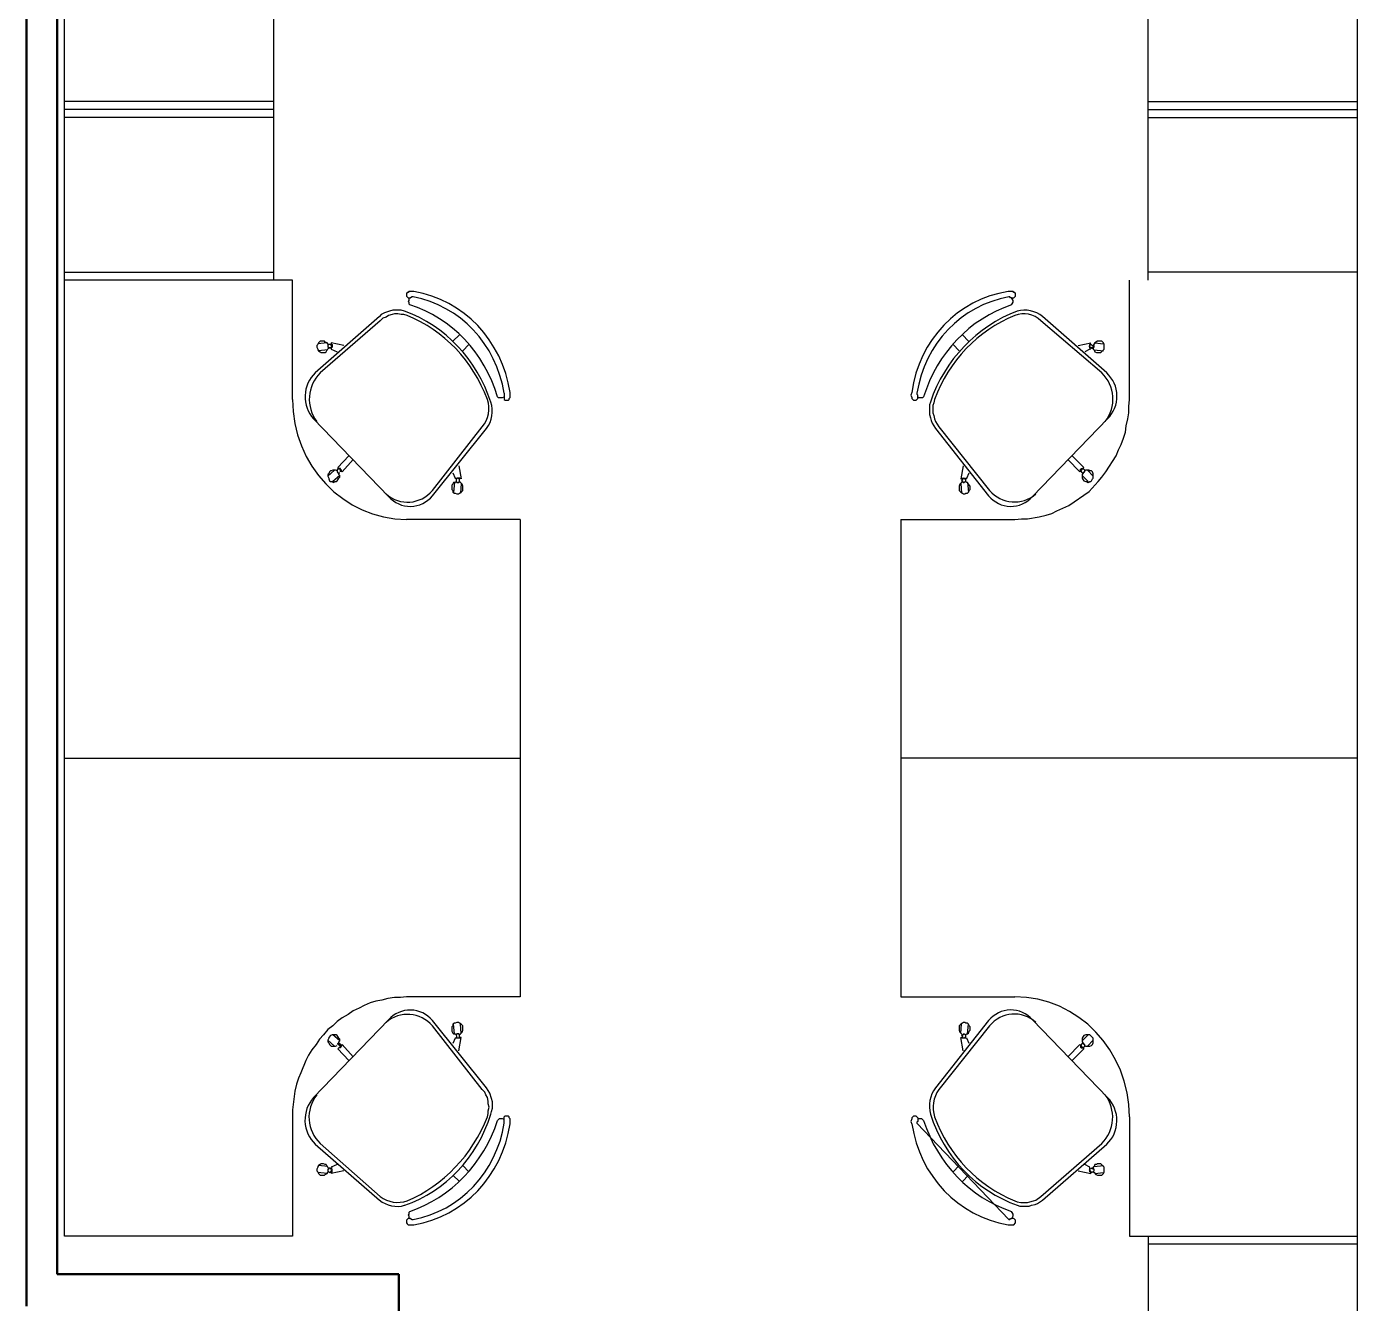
# Model space of a CAD drawing. Header units: millimetres. Extents: x -8 to 5830, y -596 to 3598.
# Drawn here: x 1669.027 to 1672.356, y 2516.002 to 2519.195 of the extents above; entities that cross this region are included whole.
import ezdxf

# ---------------------------------------------------------------- set-up
doc = ezdxf.new("R2010")
doc.units = ezdxf.units.MM
doc.layers.get('0').update_dxf_attribs({"color": 9})

msp = doc.modelspace()

# ---------------------------------------------------------------- linework, layer by layer
at = {"lineweight": 50}
for p, q in [((1669.0273, 2523.4187), (1669.0273, 2515.9949)), ((1669.1033, 2516.0745), (1669.1033, 2523.4187)), ((1669.9581, 2516.0745), (1669.1033, 2516.0745)), ((1669.9581, 2515.1219), (1669.9581, 2516.0745))]:
    msp.add_line(p, q, dxfattribs=at)
at = {"lineweight": 25}
for p, q in [((1669.1223, 2516.1695), (1669.1223, 2522.234)), ((1672.3557, 2515.1219), (1672.3557, 2522.234)), ((1669.6457, 2518.5608), (1669.6457, 2519.4162)), ((1671.8323, 2518.5608), (1671.8323, 2519.4162)), ((1669.6457, 2519.0073), (1669.1223, 2519.0073)), ((1671.8323, 2519.0073), (1672.3557, 2519.0073)), ((1669.6457, 2518.9874), (1669.1223, 2518.9874)), ((1669.6457, 2518.9675), (1669.1223, 2518.9675)), ((1671.8323, 2518.9874), (1672.3557, 2518.9874)), ((1671.8323, 2518.9675), (1672.3557, 2518.9675)), ((1669.1223, 2518.5807), (1669.6457, 2518.5807)), ((1669.6921, 2518.5608), (1669.1223, 2518.5608)), ((1669.6921, 2518.2625), (1669.6921, 2518.5608)), ((1671.7858, 2518.2625), (1671.7858, 2518.5608)), ((1672.3557, 2518.5807), (1671.8323, 2518.5807)), ((1669.9792, 2518.5299), (1669.9771, 2518.5277)), ((1669.9771, 2518.5277), (1669.9771, 2518.5211)), ((1669.9813, 2518.5299), (1669.9792, 2518.5299)), ((1669.9834, 2518.5321), (1669.9813, 2518.5299)), ((1669.9961, 2518.5321), (1669.9834, 2518.5321)), ((1671.4946, 2518.5321), (1671.4819, 2518.5321)), ((1671.4967, 2518.5299), (1671.4946, 2518.5321)), ((1671.4988, 2518.5299), (1671.4967, 2518.5299)), ((1671.5009, 2518.5277), (1671.4988, 2518.5299)), ((1671.5009, 2518.5211), (1671.5009, 2518.5277)), ((1669.9771, 2518.5211), (1669.9792, 2518.5188)), ((1669.9792, 2518.5188), (1669.9813, 2518.5166)), ((1669.9813, 2518.5166), (1669.9876, 2518.5166)), ((1669.9834, 2518.51), (1669.9813, 2518.5078)), ((1669.9813, 2518.5078), (1669.9834, 2518.5056)), ((1669.9855, 2518.5166), (1669.9834, 2518.5144)), ((1669.9834, 2518.5144), (1669.9834, 2518.51)), ((1669.9834, 2518.5056), (1669.9834, 2518.5012)), ((1669.9834, 2518.5012), (1669.9855, 2518.499)), ((1669.9918, 2518.5188), (1669.9876, 2518.5166)), ((1669.9939, 2518.5188), (1669.9918, 2518.5188)), ((1671.4861, 2518.5188), (1671.484, 2518.5188)), ((1671.4882, 2518.5166), (1671.4861, 2518.5188)), ((1671.4903, 2518.5166), (1671.4882, 2518.5166)), ((1671.4925, 2518.5144), (1671.4903, 2518.5166)), ((1671.4903, 2518.499), (1671.4925, 2518.5012)), ((1671.4925, 2518.5166), (1671.4967, 2518.5166)), ((1671.4946, 2518.51), (1671.4925, 2518.5144)), ((1671.4925, 2518.5012), (1671.4946, 2518.5056)), ((1671.4946, 2518.5056), (1671.4946, 2518.51)), ((1671.4967, 2518.5166), (1671.5009, 2518.5211)), ((1669.9095, 2518.4702), (1669.7491, 2518.3288)), ((1669.9116, 2518.4592), (1669.7618, 2518.3288)), ((1669.9137, 2518.4746), (1669.9095, 2518.4702)), ((1669.918, 2518.4658), (1669.9116, 2518.4592)), ((1669.9222, 2518.4791), (1669.9137, 2518.4746)), ((1669.9264, 2518.468), (1669.918, 2518.4658)), ((1669.9348, 2518.4835), (1669.9222, 2518.4791)), ((1669.9327, 2518.4724), (1669.9264, 2518.468)), ((1669.9412, 2518.4746), (1669.9327, 2518.4724)), ((1669.9433, 2518.4857), (1669.9348, 2518.4835)), ((1669.9475, 2518.4769), (1669.9412, 2518.4746)), ((1669.9644, 2518.4857), (1669.9433, 2518.4857)), ((1669.956, 2518.4769), (1669.9475, 2518.4769)), ((1669.9644, 2518.4746), (1669.956, 2518.4769)), ((1669.9728, 2518.4835), (1669.9644, 2518.4857)), ((1669.9707, 2518.4746), (1669.9644, 2518.4746)), ((1669.9792, 2518.4724), (1669.9707, 2518.4746)), ((1671.7162, 2518.3288), (1671.5642, 2518.4592)), ((1671.7288, 2518.3288), (1671.5684, 2518.4702)), ((1670.0931, 2518.4083), (1670.11, 2518.4238)), ((1671.3827, 2518.4083), (1671.3679, 2518.4238)), ((1669.7554, 2518.3995), (1669.7533, 2518.3973)), ((1669.7533, 2518.3973), (1669.7533, 2518.3929)), ((1669.7533, 2518.3929), (1669.7554, 2518.3885)), ((1669.7787, 2518.4039), (1669.7554, 2518.4017)), ((1669.7576, 2518.4039), (1669.7554, 2518.3995)), ((1669.7618, 2518.4083), (1669.7576, 2518.4039)), ((1669.7723, 2518.4083), (1669.7618, 2518.4083)), ((1669.7744, 2518.4061), (1669.7723, 2518.4083)), ((1669.7787, 2518.4039), (1669.7744, 2518.4061)), ((1669.7808, 2518.4017), (1669.7787, 2518.4039)), ((1669.7808, 2518.4017), (1669.7808, 2518.3929)), ((1669.7829, 2518.3995), (1669.7808, 2518.3973)), ((1669.7808, 2518.3885), (1669.7829, 2518.3929)), ((1669.7808, 2518.3929), (1669.7829, 2518.3929)), ((1669.7892, 2518.3995), (1669.7829, 2518.3995)), ((1669.7829, 2518.3907), (1669.7913, 2518.3951)), ((1669.7829, 2518.3929), (1669.7829, 2518.3907)), ((1669.7871, 2518.3907), (1669.7829, 2518.3907)), ((1669.8209, 2518.3973), (1669.7892, 2518.4039)), ((1669.7892, 2518.4039), (1669.7892, 2518.4017)), ((1669.7892, 2518.4017), (1669.7913, 2518.3995)), ((1669.7892, 2518.3973), (1669.7892, 2518.3995)), ((1669.7913, 2518.3951), (1669.7892, 2518.3973)), ((1669.7913, 2518.3929), (1669.7892, 2518.3907)), ((1669.7892, 2518.3907), (1669.7892, 2518.3885)), ((1669.7913, 2518.3995), (1669.7913, 2518.3929)), ((1670.1185, 2518.384), (1670.1332, 2518.3995)), ((1671.3595, 2518.384), (1671.3447, 2518.3995)), ((1671.6571, 2518.3973), (1671.6887, 2518.4039)), ((1671.6845, 2518.3951), (1671.6887, 2518.3995)), ((1671.6866, 2518.3929), (1671.6845, 2518.3951)), ((1671.6866, 2518.3995), (1671.6887, 2518.4017)), ((1671.6887, 2518.4017), (1671.6866, 2518.4017)), ((1671.6866, 2518.3907), (1671.6866, 2518.3995)), ((1671.6866, 2518.3929), (1671.6887, 2518.3929)), ((1671.6972, 2518.3929), (1671.6887, 2518.3995)), ((1671.6887, 2518.3929), (1671.6908, 2518.3907)), ((1671.6908, 2518.3907), (1671.693, 2518.3907)), ((1671.693, 2518.3907), (1671.6951, 2518.3929)), ((1671.6972, 2518.4017), (1671.6951, 2518.3973)), ((1671.6951, 2518.3929), (1671.6951, 2518.3885)), ((1671.6951, 2518.3929), (1671.6972, 2518.3929)), ((1671.6993, 2518.4039), (1671.6972, 2518.4017)), ((1671.6972, 2518.3929), (1671.6972, 2518.3973)), ((1671.7014, 2518.4061), (1671.6993, 2518.4039)), ((1671.6993, 2518.4039), (1671.7204, 2518.4017)), ((1671.7056, 2518.4083), (1671.7014, 2518.4061)), ((1671.7162, 2518.4083), (1671.7056, 2518.4083)), ((1671.7204, 2518.4039), (1671.7162, 2518.4083)), ((1671.7225, 2518.3995), (1671.7204, 2518.4039)), ((1671.7225, 2518.3885), (1671.7225, 2518.3995)), ((1669.7554, 2518.3885), (1669.7554, 2518.3862)), ((1669.7554, 2518.3862), (1669.7576, 2518.384)), ((1669.7808, 2518.3862), (1669.7576, 2518.384)), ((1669.7576, 2518.384), (1669.7618, 2518.3818)), ((1669.7618, 2518.3818), (1669.7639, 2518.3796)), ((1669.7639, 2518.3796), (1669.7744, 2518.3796)), ((1669.7744, 2518.3796), (1669.7766, 2518.3818)), ((1669.7766, 2518.3818), (1669.7787, 2518.3862)), ((1669.7787, 2518.3862), (1669.7808, 2518.3885)), ((1669.7892, 2518.3885), (1669.804, 2518.3818)), ((1671.6866, 2518.3885), (1671.674, 2518.3818)), ((1671.6887, 2518.3885), (1671.6866, 2518.3885)), ((1671.6951, 2518.3885), (1671.6972, 2518.3862)), ((1671.6972, 2518.3862), (1671.7204, 2518.384)), ((1671.6972, 2518.3862), (1671.6993, 2518.3818)), ((1671.6993, 2518.3818), (1671.7035, 2518.3796)), ((1671.7035, 2518.3796), (1671.7141, 2518.3796)), ((1671.7141, 2518.3796), (1671.7225, 2518.3885)), ((1670.205, 2518.2691), (1670.2071, 2518.2669)), ((1670.2071, 2518.2669), (1670.2177, 2518.2669)), ((1670.2177, 2518.2669), (1670.2219, 2518.2691)), ((1670.2219, 2518.2779), (1670.2219, 2518.2625)), ((1670.2219, 2518.2625), (1670.224, 2518.2603)), ((1670.224, 2518.2603), (1670.2324, 2518.2603)), ((1670.2324, 2518.2603), (1670.2345, 2518.2625)), ((1670.2345, 2518.2647), (1670.2367, 2518.2669)), ((1670.2345, 2518.2625), (1670.2345, 2518.2647)), ((1670.2367, 2518.2669), (1670.2367, 2518.2802)), ((1671.2413, 2518.2802), (1671.2392, 2518.2735)), ((1671.2392, 2518.2735), (1671.2413, 2518.2669)), ((1671.2413, 2518.2669), (1671.2413, 2518.2647)), ((1671.2413, 2518.2647), (1671.2455, 2518.2603)), ((1671.2455, 2518.2603), (1671.2518, 2518.2603)), ((1671.2518, 2518.2603), (1671.2561, 2518.2647)), ((1671.254, 2518.2779), (1671.254, 2518.2757)), ((1671.254, 2518.2757), (1671.2561, 2518.2735)), ((1671.2561, 2518.2647), (1671.2561, 2518.2735)), ((1671.2561, 2518.2691), (1671.2582, 2518.2669)), ((1671.2582, 2518.2669), (1671.2687, 2518.2669)), ((1671.2687, 2518.2669), (1671.2708, 2518.2691)), ((1671.2877, 2518.2558), (1671.2856, 2518.2492)), ((1671.2983, 2518.2625), (1671.2962, 2518.2536)), ((1671.7837, 2518.2448), (1671.7858, 2518.2625)), ((1671.2856, 2518.2492), (1671.2856, 2518.2249)), ((1671.2856, 2518.2249), (1671.2877, 2518.2161)), ((1671.2962, 2518.2536), (1671.2941, 2518.247)), ((1671.2941, 2518.247), (1671.2941, 2518.2293)), ((1671.2941, 2518.2293), (1671.2962, 2518.2227)), ((1671.2962, 2518.2227), (1671.2983, 2518.2139)), ((1671.7816, 2518.2139), (1671.7837, 2518.2293)), ((1671.7837, 2518.2293), (1671.7837, 2518.2448)), ((1669.7449, 2518.2139), (1669.9327, 2518.0194)), ((1670.0425, 2518.0348), (1670.167, 2518.194)), ((1670.0425, 2518.0216), (1670.1776, 2518.1895)), ((1671.2877, 2518.2161), (1671.2898, 2518.2094)), ((1671.2898, 2518.2094), (1671.2919, 2518.2028)), ((1671.2919, 2518.2028), (1671.2962, 2518.1962)), ((1671.2962, 2518.1962), (1671.3004, 2518.1895)), ((1671.2983, 2518.2139), (1671.3004, 2518.2072)), ((1671.3004, 2518.2072), (1671.3046, 2518.2006)), ((1671.3004, 2518.1895), (1671.4334, 2518.0216)), ((1671.3046, 2518.2006), (1671.3088, 2518.194)), ((1671.3088, 2518.194), (1671.4355, 2518.0348)), ((1671.5431, 2518.0194), (1671.7309, 2518.2139)), ((1671.7753, 2518.1807), (1671.7774, 2518.1962)), ((1671.7774, 2518.1962), (1671.7816, 2518.2139)), ((1671.7647, 2518.1498), (1671.7711, 2518.1652)), ((1671.7711, 2518.1652), (1671.7753, 2518.1807)), ((1671.7521, 2518.121), (1671.7584, 2518.1365)), ((1671.7584, 2518.1365), (1671.7647, 2518.1498)), ((1669.8061, 2518.0923), (1669.8335, 2518.121)), ((1669.8082, 2518.0901), (1669.8061, 2518.0923)), ((1669.8124, 2518.0901), (1669.8082, 2518.0901)), ((1669.8124, 2518.0812), (1669.8124, 2518.0901)), ((1669.8441, 2518.1122), (1669.8167, 2518.0812)), ((1670.1079, 2518.0967), (1670.1142, 2518.0636)), ((1671.37, 2518.0967), (1671.3637, 2518.0636)), ((1671.6318, 2518.1122), (1671.6613, 2518.0812)), ((1671.6719, 2518.0923), (1671.6423, 2518.121)), ((1671.6634, 2518.0879), (1671.6655, 2518.0901)), ((1671.6655, 2518.0901), (1671.6697, 2518.0901)), ((1671.6697, 2518.0901), (1671.6719, 2518.0923)), ((1671.7267, 2518.0812), (1671.7521, 2518.121)), ((1669.7977, 2518.0857), (1669.7808, 2518.0702)), ((1669.7829, 2518.0768), (1669.7808, 2518.0746)), ((1669.7808, 2518.0746), (1669.7808, 2518.0702)), ((1669.7808, 2518.0702), (1669.7829, 2518.0658)), ((1669.785, 2518.0812), (1669.7829, 2518.0768)), ((1669.7829, 2518.0658), (1669.7829, 2518.0636)), ((1669.7829, 2518.0636), (1669.785, 2518.0591)), ((1669.7871, 2518.0835), (1669.785, 2518.0812)), ((1669.785, 2518.0591), (1669.7871, 2518.0569)), ((1669.7892, 2518.0835), (1669.7871, 2518.0835)), ((1669.7871, 2518.0569), (1669.7913, 2518.0569)), ((1669.7934, 2518.0857), (1669.7892, 2518.0835)), ((1669.7913, 2518.0569), (1669.7955, 2518.0547)), ((1669.7998, 2518.0857), (1669.7934, 2518.0857)), ((1669.8103, 2518.0724), (1669.7934, 2518.0569)), ((1669.7955, 2518.0547), (1669.7977, 2518.0569)), ((1669.7977, 2518.0569), (1669.8019, 2518.0569)), ((1669.804, 2518.0835), (1669.7998, 2518.0857)), ((1669.8019, 2518.0569), (1669.804, 2518.0591)), ((1669.8124, 2518.0879), (1669.804, 2518.0879)), ((1669.804, 2518.0879), (1669.804, 2518.0812)), ((1669.804, 2518.0812), (1669.8061, 2518.079)), ((1669.804, 2518.0591), (1669.8061, 2518.0614)), ((1669.8061, 2518.079), (1669.8103, 2518.079)), ((1669.8061, 2518.0614), (1669.8082, 2518.0658)), ((1669.8082, 2518.0746), (1669.8082, 2518.079)), ((1669.8103, 2518.0724), (1669.8082, 2518.0746)), ((1669.8082, 2518.0658), (1669.8103, 2518.068)), ((1669.8103, 2518.068), (1669.8103, 2518.0724)), ((1669.8145, 2518.0857), (1669.8124, 2518.0879)), ((1669.8145, 2518.0835), (1669.8145, 2518.0857)), ((1669.8167, 2518.0812), (1669.8145, 2518.0835)), ((1670.0931, 2518.079), (1670.0995, 2518.0658)), ((1670.0995, 2518.0658), (1670.0995, 2518.0636)), ((1670.1037, 2518.0569), (1670.0995, 2518.0547)), ((1670.1037, 2518.0658), (1670.1016, 2518.0636)), ((1670.1037, 2518.0636), (1670.1016, 2518.0636)), ((1670.1016, 2518.0636), (1670.1016, 2518.0569)), ((1670.1016, 2518.0569), (1670.1037, 2518.0547)), ((1670.1058, 2518.0658), (1670.1037, 2518.0636)), ((1670.11, 2518.0658), (1670.1037, 2518.0658)), ((1670.1079, 2518.0636), (1670.1058, 2518.0658)), ((1670.11, 2518.0636), (1670.1079, 2518.0636)), ((1670.1079, 2518.0547), (1670.11, 2518.0569)), ((1670.1121, 2518.0547), (1670.1079, 2518.0569)), ((1670.1121, 2518.0636), (1670.11, 2518.0658)), ((1670.11, 2518.0569), (1670.11, 2518.0636)), ((1671.3637, 2518.0636), (1671.3658, 2518.0636)), ((1671.3658, 2518.0636), (1671.3679, 2518.0658)), ((1671.3679, 2518.0614), (1671.3658, 2518.0591)), ((1671.3658, 2518.0591), (1671.3679, 2518.0591)), ((1671.3679, 2518.0569), (1671.3658, 2518.0547)), ((1671.3679, 2518.0658), (1671.3743, 2518.0658)), ((1671.37, 2518.0636), (1671.3679, 2518.0636)), ((1671.3679, 2518.0636), (1671.3679, 2518.0614)), ((1671.3679, 2518.0591), (1671.3679, 2518.0569)), ((1671.3679, 2518.0569), (1671.37, 2518.0547)), ((1671.3722, 2518.0658), (1671.37, 2518.0636)), ((1671.3722, 2518.0636), (1671.3722, 2518.0658)), ((1671.3743, 2518.0636), (1671.3722, 2518.0636)), ((1671.3722, 2518.0547), (1671.3764, 2518.0591)), ((1671.3743, 2518.0658), (1671.3764, 2518.0636)), ((1671.3764, 2518.0614), (1671.3743, 2518.0636)), ((1671.3785, 2518.0547), (1671.3743, 2518.0569)), ((1671.3764, 2518.0636), (1671.3785, 2518.0658)), ((1671.3764, 2518.0591), (1671.3764, 2518.0614)), ((1671.3785, 2518.0658), (1671.3848, 2518.079)), ((1671.6613, 2518.0812), (1671.6655, 2518.0857)), ((1671.6634, 2518.0835), (1671.6634, 2518.0879)), ((1671.6634, 2518.0835), (1671.6676, 2518.079)), ((1671.6719, 2518.0879), (1671.6655, 2518.0879)), ((1671.6655, 2518.0879), (1671.6655, 2518.0857)), ((1671.6697, 2518.079), (1671.6676, 2518.0746)), ((1671.6676, 2518.079), (1671.6719, 2518.079)), ((1671.6676, 2518.0746), (1671.6676, 2518.0658)), ((1671.6676, 2518.0724), (1671.6824, 2518.0569)), ((1671.6676, 2518.0658), (1671.6697, 2518.0614)), ((1671.6697, 2518.0614), (1671.6719, 2518.0591)), ((1671.674, 2518.0857), (1671.6719, 2518.0879)), ((1671.6719, 2518.079), (1671.6719, 2518.0812)), ((1671.6719, 2518.0812), (1671.674, 2518.0812)), ((1671.6719, 2518.0591), (1671.6761, 2518.0569)), ((1671.6761, 2518.0857), (1671.674, 2518.0835)), ((1671.674, 2518.0812), (1671.674, 2518.0857)), ((1671.6845, 2518.0857), (1671.6761, 2518.0857)), ((1671.6761, 2518.0569), (1671.6782, 2518.0569)), ((1671.6782, 2518.0569), (1671.6824, 2518.0547)), ((1671.6803, 2518.0857), (1671.6951, 2518.0702)), ((1671.6824, 2518.0547), (1671.6866, 2518.0569)), ((1671.6866, 2518.0835), (1671.6845, 2518.0857)), ((1671.6845, 2518.0326), (1671.7077, 2518.0569)), ((1671.6908, 2518.0835), (1671.6866, 2518.0835)), ((1671.6866, 2518.0569), (1671.6887, 2518.0569)), ((1671.6887, 2518.0569), (1671.6908, 2518.0591)), ((1671.693, 2518.0812), (1671.6908, 2518.0835)), ((1671.6908, 2518.0591), (1671.693, 2518.0636)), ((1671.6951, 2518.0768), (1671.693, 2518.0812)), ((1671.693, 2518.0636), (1671.6951, 2518.0658)), ((1671.6951, 2518.0658), (1671.6951, 2518.0768)), ((1671.7077, 2518.0569), (1671.7162, 2518.068)), ((1671.7162, 2518.068), (1671.7267, 2518.0812)), ((1670.0931, 2518.0503), (1670.091, 2518.0481)), ((1670.091, 2518.0481), (1670.091, 2518.037)), ((1670.091, 2518.037), (1670.0931, 2518.0348)), ((1670.0952, 2518.0547), (1670.0931, 2518.0503)), ((1670.0931, 2518.0348), (1670.0931, 2518.0304)), ((1670.0931, 2518.0304), (1670.0974, 2518.0282)), ((1670.0995, 2518.0547), (1670.0952, 2518.0547)), ((1670.0974, 2518.0547), (1670.0952, 2518.0304)), ((1670.0974, 2518.0282), (1670.0995, 2518.0282)), ((1670.0995, 2518.0282), (1670.1037, 2518.026)), ((1670.1037, 2518.0547), (1670.1079, 2518.0547)), ((1670.1037, 2518.026), (1670.1079, 2518.026)), ((1670.1079, 2518.026), (1670.11, 2518.0282)), ((1670.11, 2518.0282), (1670.1142, 2518.0304)), ((1670.1164, 2518.0503), (1670.1121, 2518.0547)), ((1670.1142, 2518.0525), (1670.1121, 2518.0282)), ((1670.1142, 2518.0304), (1670.1185, 2518.0348)), ((1670.1185, 2518.0459), (1670.1164, 2518.0503)), ((1670.1185, 2518.0348), (1670.1185, 2518.0459)), ((1671.3616, 2518.0503), (1671.3595, 2518.0459)), ((1671.3595, 2518.0459), (1671.3595, 2518.0348)), ((1671.3595, 2518.0348), (1671.3637, 2518.0304)), ((1671.3658, 2518.0547), (1671.3616, 2518.0503)), ((1671.3637, 2518.0525), (1671.3658, 2518.0282)), ((1671.3637, 2518.0304), (1671.3679, 2518.0282)), ((1671.3679, 2518.0282), (1671.37, 2518.026)), ((1671.37, 2518.0547), (1671.3722, 2518.0547)), ((1671.37, 2518.026), (1671.3743, 2518.026)), ((1671.3743, 2518.026), (1671.3764, 2518.0282)), ((1671.3764, 2518.0282), (1671.3806, 2518.0282)), ((1671.3806, 2518.0547), (1671.3785, 2518.0547)), ((1671.3827, 2518.0503), (1671.3806, 2518.0547)), ((1671.3806, 2518.0547), (1671.3827, 2518.0304)), ((1671.3806, 2518.0282), (1671.3827, 2518.0304)), ((1671.3869, 2518.0459), (1671.3827, 2518.0503)), ((1671.3827, 2518.0304), (1671.3848, 2518.0348)), ((1671.3848, 2518.0348), (1671.3869, 2518.037)), ((1671.3869, 2518.037), (1671.3869, 2518.0459)), ((1671.6339, 2517.9973), (1671.6845, 2518.0326)), ((1671.6043, 2517.984), (1671.6339, 2517.9973)), ((1670.262, 2517.9619), (1669.9771, 2517.9619)), ((1670.262, 2517.9619), (1670.262, 2516.7684)), ((1671.2139, 2517.9619), (1671.2139, 2516.7684)), ((1671.2139, 2517.9619), (1671.4988, 2517.9619)), ((1671.4988, 2517.9619), (1671.5157, 2517.9641)), ((1671.5157, 2517.9641), (1671.5304, 2517.9641)), ((1671.5304, 2517.9641), (1671.56, 2517.9685)), ((1671.56, 2517.9685), (1671.5769, 2517.973)), ((1671.5769, 2517.973), (1671.5917, 2517.9774)), ((1671.5917, 2517.9774), (1671.6043, 2517.984)), ((1669.1223, 2517.3652), (1670.262, 2517.3652)), ((1672.3557, 2517.3652), (1671.2139, 2517.3652)), ((1669.9158, 2516.7596), (1669.9011, 2516.7574)), ((1669.9306, 2516.764), (1669.9158, 2516.7596)), ((1669.9475, 2516.7662), (1669.9306, 2516.764)), ((1669.9623, 2516.7662), (1669.9475, 2516.7662)), ((1669.9771, 2516.7684), (1669.9623, 2516.7662)), ((1670.262, 2516.7684), (1669.9771, 2516.7684)), ((1671.2139, 2516.7684), (1671.4988, 2516.7684)), ((1669.8441, 2516.7331), (1669.8314, 2516.7242)), ((1669.8589, 2516.7397), (1669.8441, 2516.7331)), ((1669.8715, 2516.7463), (1669.8589, 2516.7397)), ((1669.8863, 2516.753), (1669.8715, 2516.7463)), ((1669.9011, 2516.7574), (1669.8863, 2516.753)), ((1669.9327, 2516.711), (1669.7449, 2516.5165)), ((1669.7934, 2516.6955), (1669.7808, 2516.6867)), ((1669.804, 2516.7066), (1669.7934, 2516.6955)), ((1669.8167, 2516.7154), (1669.804, 2516.7066)), ((1669.8314, 2516.7242), (1669.8167, 2516.7154)), ((1670.1776, 2516.5408), (1670.0425, 2516.7088)), ((1670.167, 2516.5364), (1670.0425, 2516.6955)), ((1670.0931, 2516.6955), (1670.091, 2516.6933)), ((1670.091, 2516.6933), (1670.091, 2516.6822)), ((1670.0974, 2516.7021), (1670.0931, 2516.6999)), ((1670.0931, 2516.6999), (1670.0931, 2516.6955)), ((1670.0974, 2516.6756), (1670.0952, 2516.6999)), ((1670.0995, 2516.7021), (1670.0974, 2516.7021)), ((1670.1037, 2516.7044), (1670.0995, 2516.7021)), ((1670.1079, 2516.7044), (1670.1037, 2516.7044)), ((1670.11, 2516.7021), (1670.1079, 2516.7044)), ((1670.1142, 2516.6999), (1670.11, 2516.7021)), ((1670.1142, 2516.6778), (1670.1121, 2516.6999)), ((1670.1185, 2516.6955), (1670.1142, 2516.6999)), ((1670.1185, 2516.6845), (1670.1185, 2516.6955)), ((1671.4334, 2516.7088), (1671.3004, 2516.5408)), ((1671.4355, 2516.6955), (1671.3088, 2516.5364)), ((1671.3637, 2516.6999), (1671.3595, 2516.6955)), ((1671.3595, 2516.6955), (1671.3595, 2516.6845)), ((1671.3679, 2516.7021), (1671.3637, 2516.6999)), ((1671.3637, 2516.6778), (1671.3658, 2516.6999)), ((1671.37, 2516.7044), (1671.3679, 2516.7021)), ((1671.3743, 2516.7044), (1671.37, 2516.7044)), ((1671.3764, 2516.7021), (1671.3743, 2516.7044)), ((1671.3806, 2516.7021), (1671.3764, 2516.7021)), ((1671.3827, 2516.6999), (1671.3806, 2516.7021)), ((1671.3806, 2516.6756), (1671.3827, 2516.6999)), ((1671.3848, 2516.6955), (1671.3827, 2516.6999)), ((1671.3869, 2516.6933), (1671.3848, 2516.6955)), ((1671.3869, 2516.6845), (1671.3869, 2516.6933)), ((1671.7309, 2516.5165), (1671.5431, 2516.711)), ((1669.7597, 2516.6624), (1669.7512, 2516.6491)), ((1669.7702, 2516.6734), (1669.7597, 2516.6624)), ((1669.7808, 2516.6867), (1669.7702, 2516.6734)), ((1669.7829, 2516.6646), (1669.7808, 2516.6601)), ((1669.7977, 2516.6447), (1669.7808, 2516.6601)), ((1669.7808, 2516.6601), (1669.7808, 2516.6557)), ((1669.7871, 2516.6712), (1669.7829, 2516.6668)), ((1669.7829, 2516.6668), (1669.7829, 2516.6646)), ((1669.7913, 2516.6734), (1669.7871, 2516.6712)), ((1669.8019, 2516.6734), (1669.7913, 2516.6734)), ((1669.8103, 2516.6579), (1669.7934, 2516.6734)), ((1669.804, 2516.6712), (1669.8019, 2516.6734)), ((1669.8061, 2516.669), (1669.804, 2516.6712)), ((1669.8082, 2516.6646), (1669.8061, 2516.669)), ((1669.8103, 2516.6624), (1669.8082, 2516.6646)), ((1669.8103, 2516.6579), (1669.8103, 2516.6624)), ((1670.091, 2516.6822), (1670.0931, 2516.6778)), ((1670.0931, 2516.6778), (1670.0952, 2516.6756)), ((1670.0995, 2516.6646), (1670.0931, 2516.6513)), ((1670.0952, 2516.6756), (1670.0995, 2516.6756)), ((1670.0995, 2516.6756), (1670.1037, 2516.6734)), ((1670.11, 2516.6646), (1670.0995, 2516.6646)), ((1670.1037, 2516.6756), (1670.1016, 2516.6734)), ((1670.1016, 2516.6734), (1670.1037, 2516.6646)), ((1670.1079, 2516.6756), (1670.1037, 2516.6756)), ((1670.11, 2516.6734), (1670.1079, 2516.6756)), ((1670.1079, 2516.6734), (1670.1121, 2516.6756)), ((1670.1079, 2516.6336), (1670.1142, 2516.6668)), ((1670.1079, 2516.6646), (1670.11, 2516.6668)), ((1670.11, 2516.6668), (1670.11, 2516.6734)), ((1670.1121, 2516.6668), (1670.11, 2516.6646)), ((1670.1121, 2516.6756), (1670.1164, 2516.68)), ((1670.1142, 2516.6668), (1670.1121, 2516.6668)), ((1670.1164, 2516.68), (1670.1185, 2516.6845)), ((1671.3595, 2516.6845), (1671.3616, 2516.68)), ((1671.3616, 2516.68), (1671.3658, 2516.6756)), ((1671.37, 2516.6336), (1671.3637, 2516.6668)), ((1671.3637, 2516.6668), (1671.3658, 2516.6646)), ((1671.3658, 2516.6756), (1671.3679, 2516.6734)), ((1671.3679, 2516.6712), (1671.3658, 2516.6712)), ((1671.3658, 2516.6712), (1671.3679, 2516.669)), ((1671.3679, 2516.6646), (1671.3658, 2516.6668)), ((1671.3722, 2516.6756), (1671.3679, 2516.6712)), ((1671.3679, 2516.669), (1671.3679, 2516.6668)), ((1671.3679, 2516.6668), (1671.37, 2516.6646)), ((1671.3764, 2516.6646), (1671.3679, 2516.6646)), ((1671.37, 2516.6756), (1671.3722, 2516.6756)), ((1671.3764, 2516.6712), (1671.3722, 2516.6756)), ((1671.3722, 2516.6646), (1671.3764, 2516.669)), ((1671.3743, 2516.6734), (1671.3785, 2516.6756)), ((1671.3764, 2516.669), (1671.3764, 2516.6712)), ((1671.3764, 2516.6668), (1671.3764, 2516.6646)), ((1671.3785, 2516.6756), (1671.3806, 2516.6756)), ((1671.3848, 2516.6513), (1671.3785, 2516.6646)), ((1671.3806, 2516.6756), (1671.3827, 2516.6778)), ((1671.3827, 2516.6778), (1671.3848, 2516.6822)), ((1671.3848, 2516.6822), (1671.3869, 2516.6845)), ((1671.6676, 2516.6579), (1671.6824, 2516.6734)), ((1671.6697, 2516.669), (1671.6676, 2516.6646)), ((1671.6676, 2516.6646), (1671.6676, 2516.6557)), ((1671.6719, 2516.6712), (1671.6697, 2516.669)), ((1671.6761, 2516.6734), (1671.6719, 2516.6712)), ((1671.6866, 2516.6734), (1671.6761, 2516.6734)), ((1671.6803, 2516.6447), (1671.6951, 2516.6601)), ((1671.6908, 2516.669), (1671.6866, 2516.6734)), ((1671.693, 2516.6668), (1671.6908, 2516.669)), ((1671.6951, 2516.6646), (1671.693, 2516.6668)), ((1671.6951, 2516.6535), (1671.6951, 2516.6646)), ((1669.7407, 2516.6358), (1669.7322, 2516.6226)), ((1669.7512, 2516.6491), (1669.7407, 2516.6358)), ((1669.7808, 2516.6557), (1669.7829, 2516.6535)), ((1669.7829, 2516.6535), (1669.785, 2516.6491)), ((1669.785, 2516.6491), (1669.7871, 2516.6469)), ((1669.7871, 2516.6469), (1669.7892, 2516.6447)), ((1669.7892, 2516.6447), (1669.7998, 2516.6447)), ((1669.7998, 2516.6447), (1669.804, 2516.6469)), ((1669.8061, 2516.6513), (1669.804, 2516.6491)), ((1669.8061, 2516.6513), (1669.8124, 2516.6425)), ((1669.8103, 2516.6513), (1669.8061, 2516.6513)), ((1669.8082, 2516.6403), (1669.8061, 2516.638)), ((1669.8061, 2516.638), (1669.8335, 2516.6093)), ((1669.8082, 2516.6557), (1669.8103, 2516.6579)), ((1669.8082, 2516.6513), (1669.8082, 2516.6557)), ((1669.8124, 2516.6403), (1669.8082, 2516.6403)), ((1669.8124, 2516.6491), (1669.8103, 2516.6513)), ((1669.8124, 2516.6491), (1669.8124, 2516.6403)), ((1669.8145, 2516.6447), (1669.8124, 2516.6425)), ((1669.8167, 2516.6491), (1669.8145, 2516.6469)), ((1669.8145, 2516.6469), (1669.8145, 2516.6447)), ((1669.8441, 2516.6182), (1669.8167, 2516.6491)), ((1671.6318, 2516.6182), (1671.6613, 2516.6491)), ((1671.6719, 2516.638), (1671.6423, 2516.6093)), ((1671.6613, 2516.6491), (1671.6655, 2516.6447)), ((1671.6676, 2516.6513), (1671.6634, 2516.6469)), ((1671.6634, 2516.6469), (1671.6634, 2516.6425)), ((1671.6634, 2516.6425), (1671.6655, 2516.6403)), ((1671.6655, 2516.6447), (1671.6655, 2516.6425)), ((1671.6655, 2516.6425), (1671.6719, 2516.6425)), ((1671.6655, 2516.6403), (1671.6697, 2516.6403)), ((1671.6676, 2516.6557), (1671.6697, 2516.6513)), ((1671.6719, 2516.6513), (1671.6676, 2516.6513)), ((1671.6697, 2516.6403), (1671.6719, 2516.638)), ((1671.6719, 2516.6491), (1671.6719, 2516.6513)), ((1671.674, 2516.6491), (1671.6719, 2516.6491)), ((1671.6719, 2516.6425), (1671.674, 2516.6447)), ((1671.674, 2516.6447), (1671.674, 2516.6491)), ((1671.674, 2516.6469), (1671.6761, 2516.6447)), ((1671.6761, 2516.6447), (1671.6866, 2516.6447)), ((1671.6866, 2516.6447), (1671.6908, 2516.6469)), ((1671.6908, 2516.6469), (1671.693, 2516.6491)), ((1671.693, 2516.6491), (1671.6951, 2516.6535)), ((1669.7259, 2516.6093), (1669.7132, 2516.5784)), ((1669.7322, 2516.6226), (1669.7259, 2516.6093)), ((1669.7069, 2516.5651), (1669.7027, 2516.5496)), ((1669.7132, 2516.5784), (1669.7069, 2516.5651)), ((1669.6985, 2516.532), (1669.6921, 2516.4856)), ((1669.7027, 2516.5496), (1669.6985, 2516.532)), ((1670.1733, 2516.5298), (1670.167, 2516.5364)), ((1670.1755, 2516.5231), (1670.1733, 2516.5298)), ((1670.186, 2516.5275), (1670.1776, 2516.5408)), ((1670.1902, 2516.5143), (1670.186, 2516.5275)), ((1670.1797, 2516.5165), (1670.1755, 2516.5231)), ((1670.1818, 2516.5077), (1670.1797, 2516.5165)), ((1670.1818, 2516.501), (1670.1818, 2516.5077)), ((1670.1839, 2516.4922), (1670.1818, 2516.501)), ((1670.1818, 2516.4833), (1670.1839, 2516.4922)), ((1670.1923, 2516.5054), (1670.1902, 2516.5143)), ((1670.1923, 2516.49), (1670.1923, 2516.5054)), ((1669.6921, 2516.4856), (1669.6921, 2516.1695)), ((1670.1797, 2516.4679), (1670.1818, 2516.4767)), ((1670.1818, 2516.4767), (1670.1818, 2516.4833)), ((1670.1881, 2516.4745), (1670.1902, 2516.4811)), ((1670.1902, 2516.4811), (1670.1923, 2516.49)), ((1670.2092, 2516.4634), (1670.205, 2516.459)), ((1670.2177, 2516.4634), (1670.2092, 2516.4634)), ((1670.2219, 2516.4612), (1670.2177, 2516.4634)), ((1670.224, 2516.4701), (1670.2219, 2516.4679)), ((1670.2219, 2516.4524), (1670.2219, 2516.4679)), ((1670.2324, 2516.4701), (1670.224, 2516.4701)), ((1670.2345, 2516.4679), (1670.2324, 2516.4701)), ((1670.2345, 2516.4657), (1670.2345, 2516.4679)), ((1670.2367, 2516.4634), (1670.2345, 2516.4657)), ((1670.2367, 2516.4502), (1670.2367, 2516.4634)), ((1671.2413, 2516.4634), (1671.2392, 2516.4568)), ((1671.2434, 2516.4679), (1671.2413, 2516.4657)), ((1671.2413, 2516.4657), (1671.2413, 2516.4634)), ((1671.2455, 2516.4701), (1671.2434, 2516.4679)), ((1671.2518, 2516.4701), (1671.2455, 2516.4701)), ((1671.2561, 2516.4657), (1671.2518, 2516.4701)), ((1671.2561, 2516.4657), (1671.2561, 2516.4568)), ((1671.2582, 2516.4634), (1671.2561, 2516.4612)), ((1671.2666, 2516.4634), (1671.2582, 2516.4634)), ((1671.2708, 2516.459), (1671.2666, 2516.4634)), ((1671.7858, 2516.4679), (1671.7858, 2516.1695)), ((1671.2392, 2516.4568), (1671.2413, 2516.4502)), ((1671.2561, 2516.4568), (1671.254, 2516.4546)), ((1671.254, 2516.4546), (1671.254, 2516.4524)), ((1671.254, 2516.4524), (1671.484, 2516.2115)), ((1669.7491, 2516.3994), (1669.9095, 2516.2601)), ((1669.7618, 2516.4016), (1669.9116, 2516.269)), ((1671.5642, 2516.269), (1671.7162, 2516.4016)), ((1671.5684, 2516.2601), (1671.7288, 2516.3994)), ((1669.7554, 2516.3419), (1669.7533, 2516.3375)), ((1669.7533, 2516.3375), (1669.7533, 2516.3331)), ((1669.7533, 2516.3331), (1669.7554, 2516.3308)), ((1669.7576, 2516.3463), (1669.7554, 2516.3441)), ((1669.7554, 2516.3441), (1669.7554, 2516.3419)), ((1669.7554, 2516.3308), (1669.7576, 2516.3264)), ((1669.7787, 2516.3264), (1669.7554, 2516.3286)), ((1669.7618, 2516.3485), (1669.7576, 2516.3463)), ((1669.7808, 2516.3441), (1669.7576, 2516.3463)), ((1669.7576, 2516.3264), (1669.7618, 2516.322)), ((1669.7639, 2516.3507), (1669.7618, 2516.3485)), ((1669.7702, 2516.3507), (1669.7639, 2516.3507)), ((1669.7744, 2516.3485), (1669.7702, 2516.3507)), ((1669.7766, 2516.3485), (1669.7744, 2516.3485)), ((1669.7744, 2516.3242), (1669.7787, 2516.3264)), ((1669.7787, 2516.3441), (1669.7766, 2516.3485)), ((1669.7808, 2516.3419), (1669.7787, 2516.3441)), ((1669.7787, 2516.3264), (1669.7808, 2516.3286)), ((1669.7829, 2516.3375), (1669.7808, 2516.3419)), ((1669.7829, 2516.3375), (1669.7808, 2516.3375)), ((1669.7808, 2516.3375), (1669.7808, 2516.3331)), ((1669.7808, 2516.3331), (1669.7829, 2516.3308)), ((1669.7808, 2516.3286), (1669.7808, 2516.3308)), ((1669.7871, 2516.3397), (1669.7829, 2516.3397)), ((1669.7829, 2516.3397), (1669.7829, 2516.3375)), ((1669.7829, 2516.3308), (1669.785, 2516.3286)), ((1669.785, 2516.3286), (1669.7871, 2516.3308)), ((1669.7892, 2516.3375), (1669.7871, 2516.3397)), ((1669.7871, 2516.3308), (1669.7892, 2516.3308)), ((1669.7871, 2516.3286), (1669.7892, 2516.3286)), ((1669.804, 2516.3485), (1669.7892, 2516.3419)), ((1669.7892, 2516.3397), (1669.7913, 2516.3419)), ((1669.7913, 2516.3375), (1669.7892, 2516.3397)), ((1669.7913, 2516.3353), (1669.7892, 2516.3375)), ((1669.7892, 2516.3331), (1669.7913, 2516.3353)), ((1669.8209, 2516.3331), (1669.7892, 2516.3264)), ((1669.7892, 2516.3308), (1669.7892, 2516.3331)), ((1669.7892, 2516.3286), (1669.7913, 2516.3308)), ((1669.7913, 2516.3308), (1669.7913, 2516.3375)), ((1670.1185, 2516.3463), (1670.1332, 2516.3308)), ((1671.3595, 2516.3463), (1671.3447, 2516.3308)), ((1671.6571, 2516.3331), (1671.6887, 2516.3264)), ((1671.6866, 2516.3419), (1671.674, 2516.3485)), ((1671.6845, 2516.3353), (1671.6866, 2516.3375)), ((1671.6845, 2516.3353), (1671.6887, 2516.3308)), ((1671.6866, 2516.3308), (1671.6866, 2516.3419)), ((1671.693, 2516.3397), (1671.6866, 2516.3375)), ((1671.6887, 2516.3286), (1671.6866, 2516.3308)), ((1671.6887, 2516.3308), (1671.6908, 2516.3308)), ((1671.6887, 2516.3264), (1671.6887, 2516.3286)), ((1671.693, 2516.3397), (1671.6908, 2516.3397)), ((1671.6908, 2516.3308), (1671.6908, 2516.3286)), ((1671.6908, 2516.3286), (1671.693, 2516.3308)), ((1671.6951, 2516.3375), (1671.693, 2516.3397)), ((1671.693, 2516.3308), (1671.6951, 2516.3308)), ((1671.6972, 2516.3441), (1671.6951, 2516.3419)), ((1671.6951, 2516.3419), (1671.6951, 2516.3375)), ((1671.6972, 2516.3375), (1671.6951, 2516.3375)), ((1671.6951, 2516.3308), (1671.6972, 2516.3331)), ((1671.6951, 2516.3308), (1671.6972, 2516.3286)), ((1671.6993, 2516.3485), (1671.6972, 2516.3441)), ((1671.6972, 2516.3441), (1671.7204, 2516.3463)), ((1671.6972, 2516.3331), (1671.6972, 2516.3375)), ((1671.6972, 2516.3286), (1671.7014, 2516.3242)), ((1671.7035, 2516.3485), (1671.6993, 2516.3485)), ((1671.6993, 2516.3264), (1671.7204, 2516.3286)), ((1671.7056, 2516.3507), (1671.7035, 2516.3485)), ((1671.7141, 2516.3507), (1671.7056, 2516.3507)), ((1671.7225, 2516.3419), (1671.7141, 2516.3507)), ((1671.7162, 2516.322), (1671.7204, 2516.3264)), ((1671.7204, 2516.3264), (1671.7225, 2516.3308)), ((1671.7225, 2516.3308), (1671.7225, 2516.3419)), ((1669.7618, 2516.322), (1669.7723, 2516.322)), ((1669.7723, 2516.322), (1669.7744, 2516.3242)), ((1670.0931, 2516.322), (1670.11, 2516.3065)), ((1671.3827, 2516.322), (1671.3679, 2516.3065)), ((1671.7014, 2516.3242), (1671.7056, 2516.322)), ((1671.7056, 2516.322), (1671.7162, 2516.322)), ((1671.5452, 2516.2579), (1671.5515, 2516.2601)), ((1671.5515, 2516.2601), (1671.5642, 2516.269)), ((1671.5558, 2516.2513), (1671.5684, 2516.2601)), ((1669.9855, 2516.2314), (1669.9834, 2516.2292)), ((1669.9834, 2516.2292), (1669.9834, 2516.2248)), ((1671.4925, 2516.2292), (1671.4903, 2516.2314)), ((1671.4946, 2516.2248), (1671.4925, 2516.2292)), ((1671.4988, 2516.2579), (1671.5051, 2516.2557)), ((1671.5051, 2516.2557), (1671.5136, 2516.2535)), ((1671.5051, 2516.2469), (1671.5114, 2516.2446)), ((1671.5114, 2516.2446), (1671.5347, 2516.2446)), ((1671.5136, 2516.2535), (1671.5304, 2516.2535)), ((1671.5304, 2516.2535), (1671.5368, 2516.2557)), ((1671.5347, 2516.2446), (1671.541, 2516.2469)), ((1671.5368, 2516.2557), (1671.5452, 2516.2579)), ((1671.541, 2516.2469), (1671.5494, 2516.2491)), ((1671.5494, 2516.2491), (1671.5558, 2516.2513)), ((1669.9813, 2516.2137), (1669.9771, 2516.2093)), ((1669.9771, 2516.2093), (1669.9771, 2516.2027)), ((1669.9771, 2516.2027), (1669.9792, 2516.2004)), ((1669.9792, 2516.2004), (1669.9813, 2516.1982)), ((1669.9834, 2516.2248), (1669.9813, 2516.2225)), ((1669.9813, 2516.2225), (1669.9834, 2516.2203)), ((1669.9876, 2516.2137), (1669.9813, 2516.2137)), ((1669.9813, 2516.1982), (1669.9961, 2516.1982)), ((1669.9834, 2516.2203), (1669.9834, 2516.2159)), ((1669.9834, 2516.2159), (1669.9855, 2516.2137)), ((1669.9876, 2516.2137), (1669.9918, 2516.2115)), ((1669.9918, 2516.2115), (1669.9939, 2516.2115)), ((1671.4819, 2516.1982), (1671.4967, 2516.1982)), ((1671.484, 2516.2115), (1671.4861, 2516.2115)), ((1671.4861, 2516.2115), (1671.4882, 2516.2137)), ((1671.4882, 2516.2137), (1671.4903, 2516.2137)), ((1671.4903, 2516.2137), (1671.4925, 2516.2159)), ((1671.4925, 2516.2159), (1671.4946, 2516.2203)), ((1671.4967, 2516.2137), (1671.4925, 2516.2137)), ((1671.4946, 2516.2203), (1671.4946, 2516.2248)), ((1671.4988, 2516.2115), (1671.4967, 2516.2137)), ((1671.4967, 2516.1982), (1671.5009, 2516.2027)), ((1671.5009, 2516.2093), (1671.4988, 2516.2115)), ((1671.5009, 2516.2027), (1671.5009, 2516.2093)), ((1669.6921, 2516.1695), (1669.1223, 2516.1695)), ((1671.7858, 2516.1695), (1672.3557, 2516.1695)), ((1671.8323, 2516.1695), (1671.8323, 2515.7407)), ((1672.3557, 2516.1496), (1671.8323, 2516.1496))]:
    msp.add_line(p, q, dxfattribs=at)
for centre, major_axis, start_param, end_param in [((1669.9509, 2518.2329), (0, 0.3029), -1.414092, -0.156704), ((1671.5215, 2518.2387), (0, 0.2963), 0.140398, 1.430398), ((1669.8902, 2518.1693), (0, 0.3444), -1.276834, -0.293963), ((1669.9455, 2518.2299), (0, 0.2933), -1.40634, -0.173673), ((1671.5291, 2518.2307), (0, 0.2919), 0.162393, 1.408403), ((1671.5952, 2518.1594), (0, 0.3569), 0.312586, 1.25821), ((1671.5231, 2518.405), (0, 0.0807), -0.629803, 0.235012), ((1669.8563, 2518.1372), (0, 0.3671), -1.241759, -0.338793), ((1669.8525, 2518.1299), (0, 0.3673), -1.201463, -0.369334), ((1671.6268, 2518.1284), (0, 0.3773), 0.344626, 1.226171), ((1671.6254, 2518.1299), (0, 0.3673), 0.369334, 1.201463), ((1671.5212, 2518.4099), (0, 0.0668), -0.740624, 0.358255), ((1669.8004, 2518.2692), (0, 0.0803), 0.733687, 2.331021), ((1669.8191, 2518.2633), (0, 0.0888), 0.741776, 2.254618), ((1671.6616, 2518.2635), (0, 0.0867), 4.006011, 5.563966), ((1671.681, 2518.2703), (0, 0.0769), 3.888186, 5.575049), ((1669.9801, 2518.2634), (0, 0.3015), 1.573827, 3.131175), ((1670.1199, 2518.239), (0, 0.0668), 3.971765, 5.070644), ((1670.1274, 2518.2324), (0, 0.0677), 4.028094, 5.066386), ((1669.9801, 2518.093), (0, 0.0875), 2.443216, 3.985168), ((1671.498, 2518.0948), (0, 0.0888), 2.312572, 3.825414), ((1669.9867, 2518.0722), (0, 0.0773), 2.32284, 3.998802), ((1671.4892, 2518.0725), (0, 0.0776), 2.28771, 3.957018), ((1671.4979, 2516.467), (0, 0.3015), -1.567785, -0.003011), ((1669.98, 2516.6353), (0, 0.089), -0.827263, 0.682064), ((1669.9866, 2516.6576), (0, 0.0777), -0.85196, 0.813503), ((1671.4892, 2516.6582), (0, 0.0773), -0.818753, 0.85721), ((1671.4978, 2516.6384), (0, 0.0867), -0.706378, 0.851577), ((1671.3574, 2516.4944), (0, 0.0756), 0.909753, 1.837048), ((1671.3652, 2516.4917), (0, 0.074), 0.922977, 1.898789), ((1669.8018, 2516.4601), (0, 0.082), 0.81287, 2.404159), ((1669.8163, 2516.4668), (0, 0.0867), 0.864418, 2.422373), ((1671.6589, 2516.467), (0, 0.0888), 3.883369, 5.39621), ((1671.6776, 2516.459), (0, 0.0802), 3.874125, 5.512922), ((1669.867, 2516.5821), (0, 0.3531), 3.460957, 4.40278), ((1669.8398, 2516.6138), (0, 0.3846), 3.530719, 4.323262), ((1669.8789, 2516.5739), (0, 0.3603), 3.456531, 4.387789), ((1671.5961, 2516.5731), (0, 0.3592), 1.893968, 2.828083), ((1671.6165, 2516.5911), (0, 0.3634), 1.897355, 2.815034), ((1671.6254, 2516.6005), (0, 0.3673), 1.94013, 2.772259), ((1669.9459, 2516.5), (0, 0.2929), 3.314188, 4.54901), ((1669.9509, 2516.4975), (0, 0.3029), 3.298297, 4.555685), ((1671.5271, 2516.4975), (0, 0.3029), 1.727501, 2.984888), ((1669.9538, 2516.3198), (0, 0.0756), 2.480549, 3.407845), ((1669.956, 2516.3347), (0, 0.0806), 2.526206, 3.446986)]:
    msp.add_ellipse(centre, major_axis=major_axis, ratio=0.954968, start_param=start_param, end_param=end_param, dxfattribs=at)

doc.saveas('drawing.dxf')
